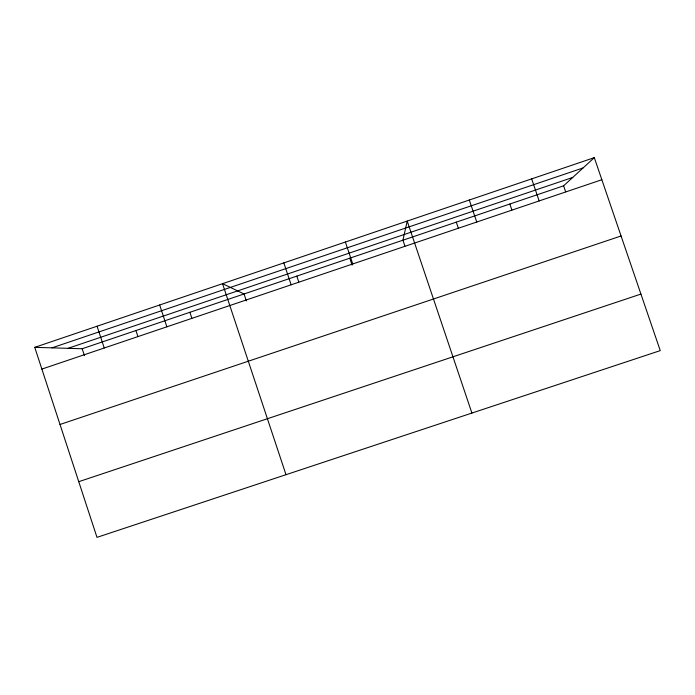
<?xml version="1.0" encoding="UTF-8"?>
<svg xmlns="http://www.w3.org/2000/svg" width="695" height="695" viewBox="0 0 695 695"><rect width="100%" height="100%" fill="white"/><g stroke="black" fill="none" stroke-linecap="round" stroke-linejoin="round"><path stroke-width="1.04" d="M34.75 347.344L82.184 348.742L563.61 185.826L594.303 157.643L660.25 350.619L96.987 537.357L34.75 347.344L594.303 157.643M52.003 347.847L583.122 167.912M68.058 348.325L572.741 177.442M41.874 369.088L601.853 179.727M60.013 424.48L621.078 235.979M78.752 481.687L640.929 294.081M563.61 185.826L565.661 191.82M531.666 178.876L539.172 200.924M509.852 204.017L511.885 210.003M469.307 200.021L476.753 222.035M456.294 222.139L458.318 228.116M471.905 413.065L407.209 221.071L402.935 240.201L404.942 246.169M345.389 242.025L352.747 263.97M349.776 258.184L352.104 265.142M296.808 276.106L298.798 282.057M283.829 262.901L291.144 284.802M246.351 300.9L244.049 293.968L222.539 283.673L286.01 474.694M189.883 312.29L191.855 318.223M159.668 304.992L166.878 326.824M135.933 330.551L137.888 336.476M97.065 326.216L104.241 348.004M82.184 348.742L84.451 355.64"/></g></svg>
